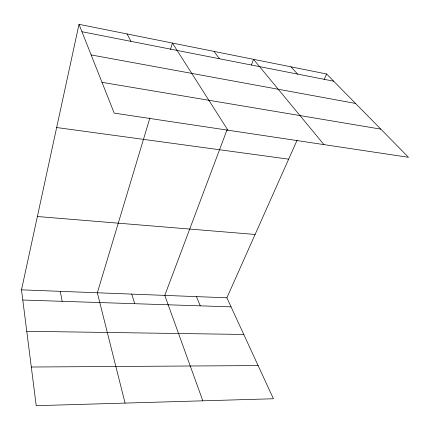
<?xml version="1.0" encoding="UTF-8"?>
<svg xmlns="http://www.w3.org/2000/svg" width="430" height="430" viewBox="0 0 430 430"><rect width="100%" height="100%" fill="white"/><g stroke="black" fill="none" stroke-linecap="round" stroke-linejoin="round"><path stroke-width="0.64" d="M297.108 140.196L226.884 297.796L273.41 398.76L36.217 405.683L21.5 289.841L79.007 24.317L326.612 73.987L408.5 157.305L114.203 113.122L79.007 24.317M149.914 117.922L97.336 292.782L125.06 403.087M170.495 49.471L172.425 43.059L227.905 130.193M226.992 129.908L164.781 295.394L202.82 400.819M251.41 64.941L253.523 59.324L323.967 144.614M324.166 79.48L326.612 73.987M31.304 367.016L258.113 365.57M26.767 331.293L243.778 334.454M22.795 300.027L231.06 306.859M21.5 289.841L226.884 297.796M37.383 216.516L255.114 234.447M56.653 127.527L288.659 159.165M102.001 82.334L380.819 129.14M91.144 54.932L355.556 103.436M81.942 31.723L333.691 81.189M290.992 66.843L297.576 74.094M214.054 51.407L219.45 58.743M127.07 33.959L130.94 41.35M196.462 296.619L200.262 305.848M131.768 294.115L134.714 303.698M60.275 291.346L62.178 301.317"/></g></svg>
